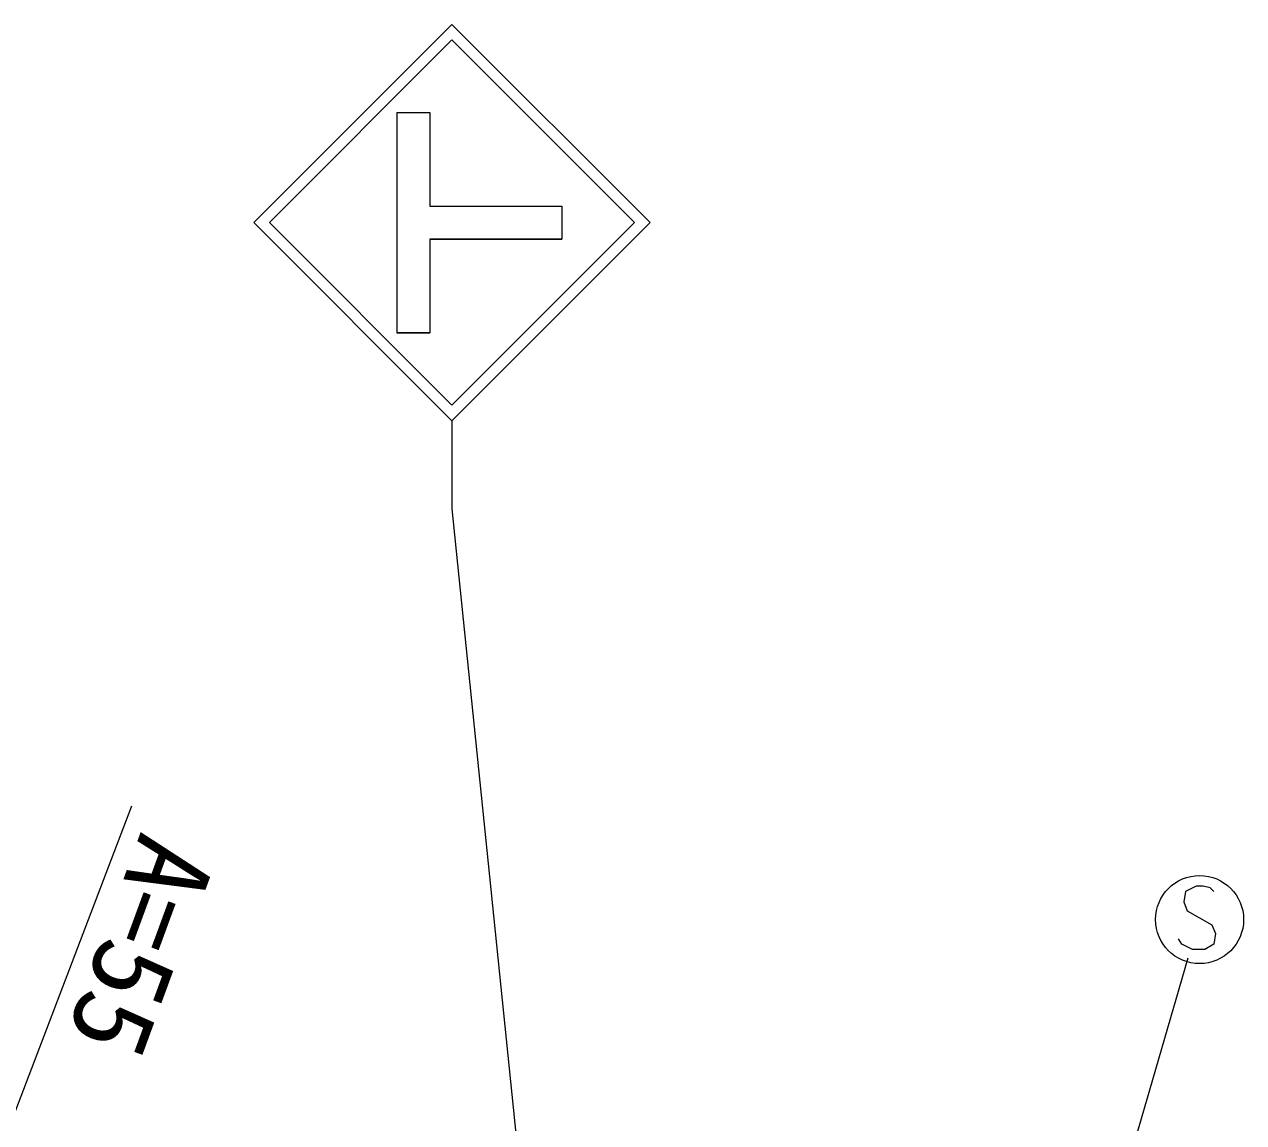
# Model space of a CAD drawing. Units: millimetres, scale not verified. Extents: x 40000 to 680000, y 20000 to 380000.
# Drawn here: x 526076 to 553774, y 285824 to 310764 of the extents above; entities that cross this region are included whole.
import ezdxf
from ezdxf.enums import TextEntityAlignment as Align

# ---------------------------------------------------------------- set-up
doc = ezdxf.new("R2010")
doc.units = ezdxf.units.MM
doc.header["$LTSCALE"] = 1000
for name, color, linetype, lineweight in [('M-BGD-EXST', 7, 'Continuous', 13), ('M-STR-HTXT', 7, 'Continuous', 13), ('M-STR-STRC', 7, 'Continuous', 13)]:
    doc.layers.add(name, color=color, linetype=linetype, lineweight=lineweight)
doc.styles.add('ＭＳ ゴシック', font='')
doc.styles.get('ＭＳ ゴシック').set_extended_font_data('MS Gothic')

msp = doc.modelspace()

# ---------------------------------------------------------------- linework, layer by layer
at = {"layer": 'M-BGD-EXST'}
for p, q in [((552694, 291196), (552454, 291076)), ((552854, 291196), (552694, 291196)), ((553014, 291156), (552854, 291196)), ((553094, 291076), (553014, 291156)), ((552454, 291076), (552414, 290836)), ((552414, 290836), (552494, 290636)), ((552494, 290636), (553054, 290316)), ((553054, 290316), (553134, 290116)), ((553134, 290116), (553094, 289876)), ((552374, 289876), (552294, 289996)), ((552614, 289756), (552374, 289876)), ((552894, 289756), (552614, 289756)), ((553094, 289876), (552894, 289756)), ((552505, 289562), (544918, 263426))]:
    msp.add_line(p, q, dxfattribs=at)
msp.add_circle((552774, 290436), 1000, dxfattribs=at)
at = {"layer": 'M-STR-HTXT'}
msp.add_line((528512, 293007), (507689, 238466), dxfattribs=at)
at = {"layer": 'M-STR-STRC'}
for p, q in [((531289, 306264), (535789, 310764)), ((540290, 306263), (535789, 310764)), ((531643, 306264), (535789, 310410)), ((539936, 306263), (535789, 310410)), ((534539, 308763), (535289, 308763)), ((534539, 308763), (534539, 303763)), ((534539, 308763), (534539, 303763)), ((534539, 308763), (535289, 308763)), ((535289, 308763), (535289, 306638)), ((535289, 308763), (535289, 306638)), ((535289, 306638), (538289, 306638)), ((535289, 306638), (538289, 306638)), ((538289, 306638), (538289, 305888)), ((538289, 306638), (538289, 305888)), ((531289, 306264), (535789, 301763)), ((531643, 306264), (535789, 302117)), ((535789, 302117), (539936, 306263)), ((535790, 301763), (540290, 306263)), ((538289, 305888), (535289, 305888)), ((535289, 305888), (535289, 303763)), ((535289, 305888), (538289, 305888)), ((535289, 305888), (535289, 303763)), ((535289, 303763), (534539, 303763)), ((534539, 303763), (535289, 303763)), ((535789, 301763), (535789, 299763)), ((535789, 299763), (538863, 269654))]:
    msp.add_line(p, q, dxfattribs=at)

# ---------------------------------------------------------------- texts
at = {"layer": 'M-STR-HTXT', "style": 'ＭＳ ゴシック'}
msp.add_text('A=55', height=1833, rotation=249.838, dxfattribs=at).set_placement((528220, 292661), align=Align.BOTTOM_LEFT)

doc.saveas('drawing.dxf')
